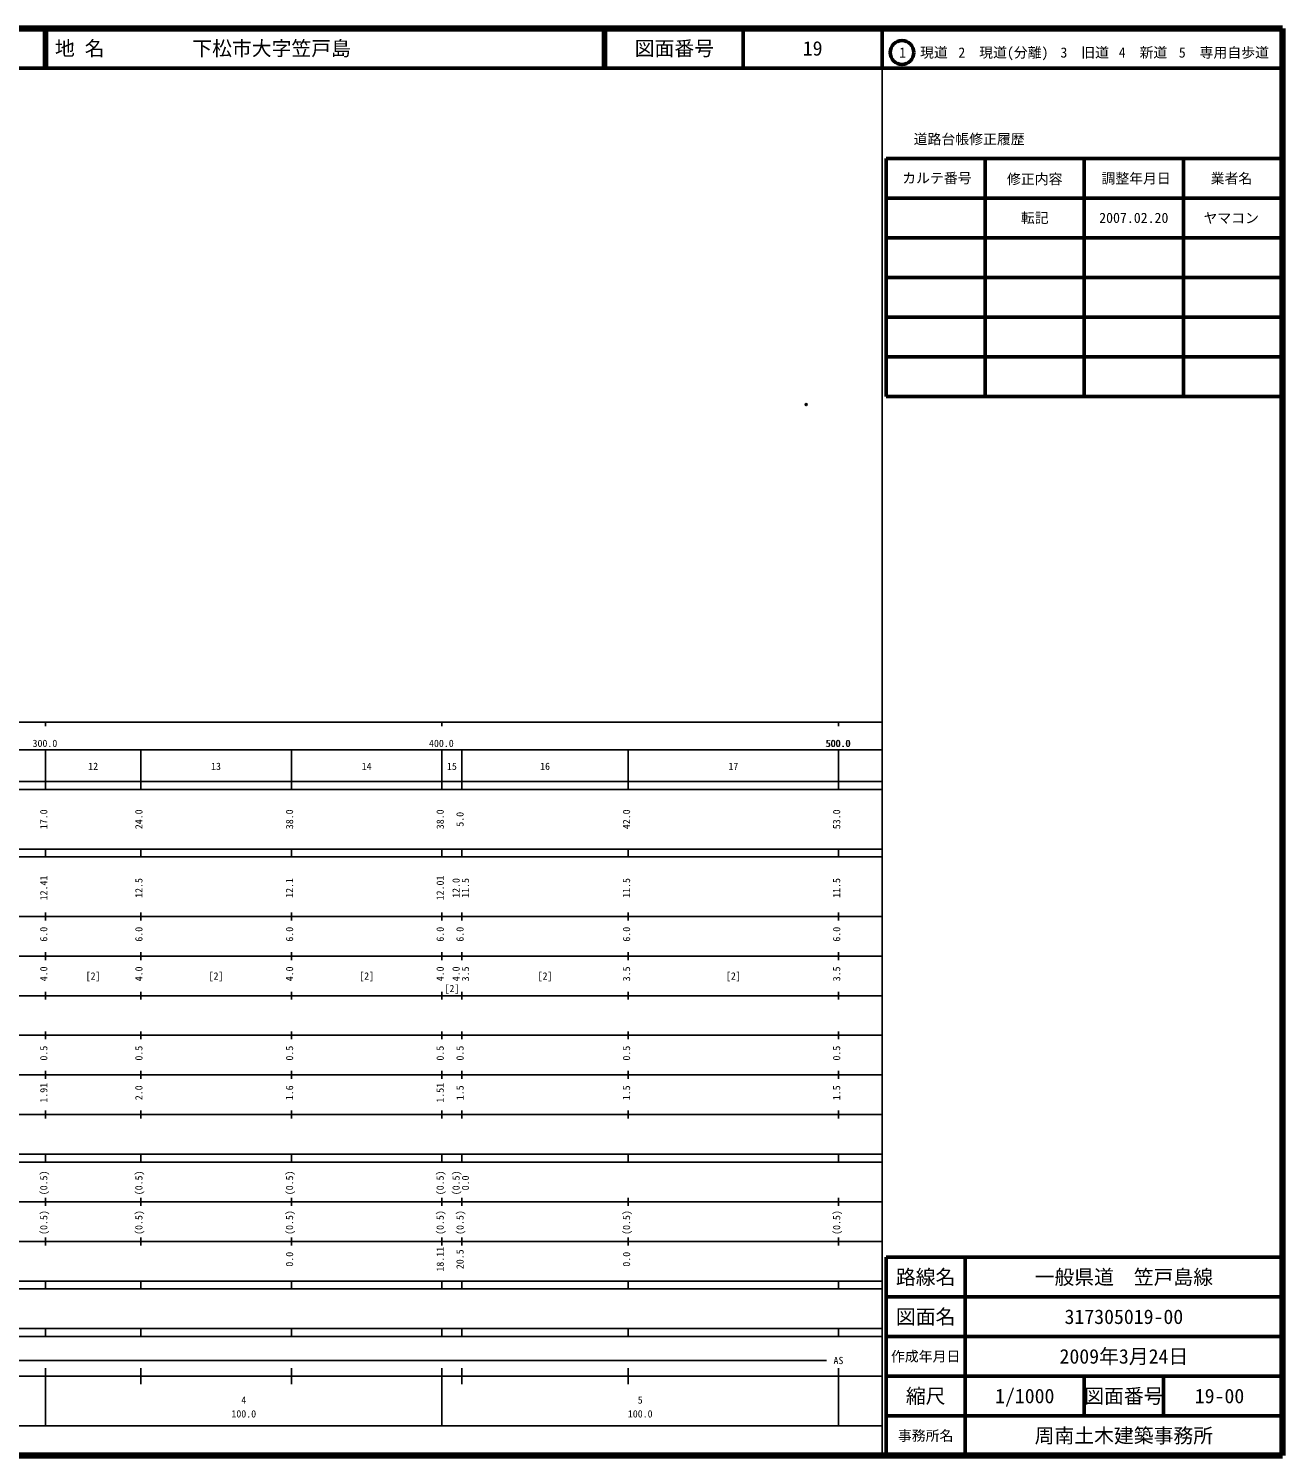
# Model space of a CAD drawing. Units: millimetres on the paper. Extents: x 40 to 680, y 20 to 380.
# Drawn here: x 363.7 to 680, y 20 to 380 of the extents above; entities that cross this region are included whole.
import ezdxf
from ezdxf.enums import TextEntityAlignment as Align

# ---------------------------------------------------------------- set-up
doc = ezdxf.new("R2010")
doc.units = ezdxf.units.MM
doc.header["$PDMODE"] = 32
doc.header["$PDSIZE"] = 0.5
doc.layers.add('M-OTRS', color=6, linetype='Continuous')
doc.layers.add('M-TTL-TXT', color=7, linetype='Continuous')
for name, color, linetype, lineweight in [('M-TTL', 2, 'Continuous', 140), ('M-TTL-BAND', 7, 'Continuous', 25), ('M-TTL-FRAM', 2, 'Continuous', 50), ('M-TTL-LINE', 7, 'Continuous', 50)]:
    doc.layers.add(name, color=color, linetype=linetype, lineweight=lineweight)
doc.styles.add('ＭＳ ゴシック', font='')
doc.styles.get('ＭＳ ゴシック').set_extended_font_data('MS Gothic')

msp = doc.modelspace()

# ---------------------------------------------------------------- linework, layer by layer
at = {"layer": 'M-OTRS'}
msp.add_point((559.886, 285.131), dxfattribs=at)
at = {"layer": 'M-TTL'}
for p, q in [((680, 380), (40, 380)), ((680, 20), (680, 380)), ((40, 20), (680, 20))]:
    msp.add_line(p, q, dxfattribs=at)
at = {"layer": 'M-TTL-BAND'}
for p, q in [((579, 20), (579, 370)), ((40, 205), (579, 205)), ((368, 205), (368, 204)), ((468, 205), (468, 204)), ((568, 205), (568, 204)), ((68, 198), (579, 198)), ((368, 188), (368, 198)), ((392, 188), (392, 198)), ((430, 188), (430, 198)), ((468, 188), (468, 198)), ((473, 188), (473, 198)), ((515, 188), (515, 198)), ((568, 188), (568, 198)), ((40, 190), (579, 190)), ((40, 188), (579, 188)), ((40, 173), (579, 173)), ((368, 171), (368, 173)), ((392, 171), (392, 173)), ((430, 171), (430, 173)), ((468, 171), (468, 173)), ((473, 171), (473, 173)), ((515, 171), (515, 173)), ((568, 171), (568, 173)), ((40, 171), (579, 171)), ((40, 156), (579, 156)), ((368, 155), (368, 157)), ((392, 155), (392, 157)), ((430, 155), (430, 157)), ((468, 155), (468, 157)), ((473, 155), (473, 157)), ((515, 155), (515, 157)), ((568, 155), (568, 157)), ((46, 146), (579, 146)), ((368, 145), (368, 147)), ((392, 145), (392, 147)), ((430, 145), (430, 147)), ((468, 145), (468, 147)), ((473, 145), (473, 147)), ((515, 145), (515, 147)), ((568, 145), (568, 147)), ((368, 135), (368, 137)), ((392, 135), (392, 137)), ((430, 135), (430, 137)), ((468, 135), (468, 137)), ((473, 135), (473, 137)), ((515, 135), (515, 137)), ((568, 135), (568, 137)), ((52, 136), (579, 136)), ((46, 126), (579, 126)), ((368, 125), (368, 127)), ((392, 125), (392, 127)), ((430, 125), (430, 127)), ((468, 125), (468, 127)), ((473, 125), (473, 127)), ((515, 125), (515, 127)), ((568, 125), (568, 127)), ((52, 116), (579, 116)), ((368, 115), (368, 117)), ((392, 115), (392, 117)), ((430, 115), (430, 117)), ((468, 115), (468, 117)), ((473, 115), (473, 117)), ((515, 115), (515, 117)), ((568, 115), (568, 117)), ((46, 106), (579, 106)), ((368, 105), (368, 107)), ((392, 105), (392, 107)), ((430, 105), (430, 107)), ((468, 105), (468, 107)), ((473, 105), (473, 107)), ((515, 105), (515, 107)), ((568, 105), (568, 107)), ((40, 96), (579, 96)), ((40, 94), (579, 94)), ((368, 94), (368, 96)), ((392, 94), (392, 96)), ((430, 94), (430, 96)), ((468, 94), (468, 96)), ((473, 94), (473, 96)), ((515, 94), (515, 96)), ((568, 94), (568, 96)), ((49, 84), (579, 84)), ((368, 83), (368, 85)), ((392, 83), (392, 85)), ((430, 83), (430, 85)), ((468, 83), (468, 85)), ((473, 83), (473, 85)), ((515, 83), (515, 85)), ((568, 83), (568, 85)), ((40, 74), (579, 74)), ((368, 73), (368, 75)), ((392, 73), (392, 75)), ((430, 73), (430, 75)), ((468, 73), (468, 75)), ((473, 73), (473, 75)), ((515, 73), (515, 75)), ((568, 73), (568, 75)), ((40, 64), (579, 64)), ((40, 62), (579, 62)), ((368, 62), (368, 64)), ((392, 62), (392, 64)), ((430, 62), (430, 64)), ((468, 62), (468, 64)), ((473, 62), (473, 64)), ((515, 62), (515, 64)), ((568, 62), (568, 64)), ((40, 52), (579, 52)), ((368, 50), (368, 52)), ((392, 50), (392, 52)), ((430, 50), (430, 52)), ((468, 50), (468, 52)), ((473, 50), (473, 52)), ((515, 50), (515, 52)), ((568, 50), (568, 52)), ((40, 50), (579, 50)), ((71, 44), (565, 44)), ((40, 40), (579, 40)), ((368, 27.5), (368, 42)), ((392, 38), (392, 42)), ((430, 38), (430, 42)), ((468, 27.5), (468, 42)), ((473, 38), (473, 42)), ((515, 38), (515, 42)), ((568, 27.5), (568, 42)), ((68, 27.5), (579, 27.5))]:
    msp.add_line(p, q, dxfattribs=at)
at = {"layer": 'M-TTL-FRAM'}
for p, q in [((580, 347.197), (580, 287.197)), ((580, 347.197), (680, 347.197)), ((580, 287.197), (680, 287.197)), ((680, 70), (580, 70)), ((580, 70), (580, 20))]:
    msp.add_line(p, q, dxfattribs=at)
at = {"layer": 'M-TTL-LINE'}
for p, q in [((367.75, 380), (367.75, 370)), ((368.25, 380), (368.25, 370)), ((508.747, 380), (508.747, 370)), ((509.247, 380), (509.247, 370)), ((543.997, 380), (543.997, 370)), ((579, 380), (579, 370)), ((40, 370), (680, 370)), ((605, 347.197), (605, 287.197)), ((630, 347.197), (630, 287.197)), ((655, 347.197), (655, 287.197)), ((580, 337.197), (680, 337.197)), ((580, 327.197), (680, 327.197)), ((580, 317.197), (680, 317.197)), ((580, 307.197), (680, 307.197)), ((580, 297.197), (680, 297.197)), ((600, 70), (600, 20)), ((680, 60), (580, 60)), ((680, 50), (580, 50)), ((680, 40), (580, 40)), ((630, 40), (630, 30)), ((650, 40), (650, 30)), ((680, 30), (580, 30))]:
    msp.add_line(p, q, dxfattribs=at)
msp.add_circle((584.031, 373.958), 3, dxfattribs=at)

# ---------------------------------------------------------------- texts
at = {"layer": 'M-TTL-BAND', "style": 'ＭＳ ゴシック'}
for s, p in [('300.0', (367.844, 198.195)), ('400.0', (467.844, 198.195)), ('500.0', (567.844, 198.195)), ('500.0', (568, 198.195)), ('12', (380, 192.405)), ('13', (411, 192.405)), ('14', (449, 192.405)), ('15', (470.5, 192.405)), ('16', (494, 192.405)), ('17', (541.5, 192.405)), ('[2]', (380, 139.5)), ('[2]', (411, 139.5)), ('[2]', (449, 139.5)), ('[2]', (494, 139.5)), ('[2]', (541.5, 139.5)), ('[2]', (470.5, 136.34)), ('AS', (568, 42.5)), ('4', (418, 32.523)), ('5', (518, 32.523)), ('100.0', (418, 29.033)), ('100.0', (518, 29.033))]:
    msp.add_text(s, height=1.833, dxfattribs=at).set_placement(p, align=Align.BOTTOM_CENTER)
for s, p in [('17.0', (369, 180.5)), ('24.0', (393, 180.5)), ('38.0', (431, 180.5)), ('38.0', (469, 180.5)), ('5.0', (474, 180.5)), ('42.0', (516, 180.5)), ('53.0', (569, 180.5)), ('12.41', (369, 163.174)), ('12.01', (469, 163.174)), ('12.5', (393, 163.174)), ('12.1', (431, 163.174)), ('12.0', (473, 163.174)), ('11.5', (475.37, 163.174)), ('11.5', (516, 163.174)), ('11.5', (569, 163.174)), ('6.0', (369, 151.5)), ('6.0', (393, 151.5)), ('6.0', (431, 151.5)), ('6.0', (469, 151.5)), ('6.0', (474, 151.5)), ('6.0', (516, 151.5)), ('6.0', (569, 151.5)), ('4.0', (369, 141.5)), ('4.0', (393, 141.5)), ('4.0', (431, 141.5)), ('4.0', (469, 141.5)), ('4.0', (473, 141.5)), ('3.5', (475.37, 141.5)), ('3.5', (516, 141.5)), ('3.5', (569, 141.5)), ('0.5', (369, 121.5)), ('0.5', (393, 121.5)), ('0.5', (431, 121.5)), ('0.5', (469, 121.5)), ('0.5', (474, 121.5)), ('0.5', (516, 121.5)), ('0.5', (569, 121.5)), ('1.91', (369, 111.5)), ('2.0', (393, 111.5)), ('1.6', (431, 111.5)), ('1.51', (469, 111.5)), ('1.5', (474, 111.5)), ('1.5', (516, 111.5)), ('1.5', (569, 111.5)), ('(0.5)', (369, 88.764)), ('(0.5)', (393, 88.764)), ('(0.5)', (431, 88.764)), ('(0.5)', (469, 88.764)), ('(0.5)', (473, 88.764)), ('0.0', (475.37, 88.764)), ('(0.5)', (369, 78.764)), ('(0.5)', (393, 78.764)), ('(0.5)', (431, 78.764)), ('(0.5)', (469, 78.764)), ('(0.5)', (474, 78.764)), ('(0.5)', (516, 78.764)), ('(0.5)', (569, 78.764)), ('18.11', (469, 69.5)), ('0.0', (431, 69.5)), ('20.5', (474, 69.5)), ('0.0', (516, 69.5))]:
    msp.add_text(s, height=1.833, rotation=90, dxfattribs=at).set_placement(p, align=Align.BOTTOM_CENTER)
at = {"layer": 'M-TTL-TXT', "style": 'ＭＳ ゴシック'}
for s, p in [('地 名', (370.38, 375)), ('下松市大字笠戸島', (405.024, 375))]:
    msp.add_text(s, height=3.666, dxfattribs=at).set_placement(p, align=Align.MIDDLE_LEFT)
for s, height, p in [('図面番号', 3.666, (526.622, 375)), ('19', 3.666, (561.497, 375)), ('1\u3000現道', 2.566, (589.448, 373.958)), ('2\u3000現道(分離)', 2.566, (609.619, 373.958)), ('3\u3000旧道', 2.566, (630.121, 373.958)), ('4\u3000新道', 2.566, (644.824, 373.958)), ('5\u3000専用自歩道', 2.566, (665.228, 373.958)), ('道路台帳修正履歴', 2.566, (600.968, 352.113)), ('カルテ番号', 2.566, (592.839, 342.277)), ('修正内容', 2.566, (617.509, 342.023)), ('調整年月日', 2.566, (643.089, 342.197)), ('業者名', 2.566, (667.134, 342.197)), ('転記', 2.566, (617.5, 332.245)), ('2007.02.20', 2.566, (642.5, 332.245)), ('ヤマコン', 2.566, (667.077, 332.189)), ('路線名', 3.666, (590, 65)), ('路線名', 3.666, (590, 65)), ('一般県道\u3000笠戸島線', 3.666, (640, 65)), ('図面名', 3.666, (590, 55)), ('図面名', 3.666, (590, 55)), ('317305019-00', 3.666, (640, 55)), ('2009年3月24日', 3.666, (640, 45)), ('作成年月日', 2.566, (590, 45)), ('作成年月日', 2.566, (590, 45)), ('縮尺', 3.666, (590, 35)), ('縮尺', 3.666, (590, 35)), ('1/1000', 3.666, (615, 35)), ('図面番号', 3.666, (640, 35)), ('図面番号', 3.666, (640, 35)), ('19-00', 3.666, (664.125, 35)), ('事務所名', 2.566, (590, 25)), ('事務所名', 2.566, (590, 25)), ('周南土木建築事務所', 3.666, (640, 25))]:
    msp.add_text(s, height=height, dxfattribs=at).set_placement(p, align=Align.MIDDLE_CENTER)

doc.saveas('drawing.dxf')
